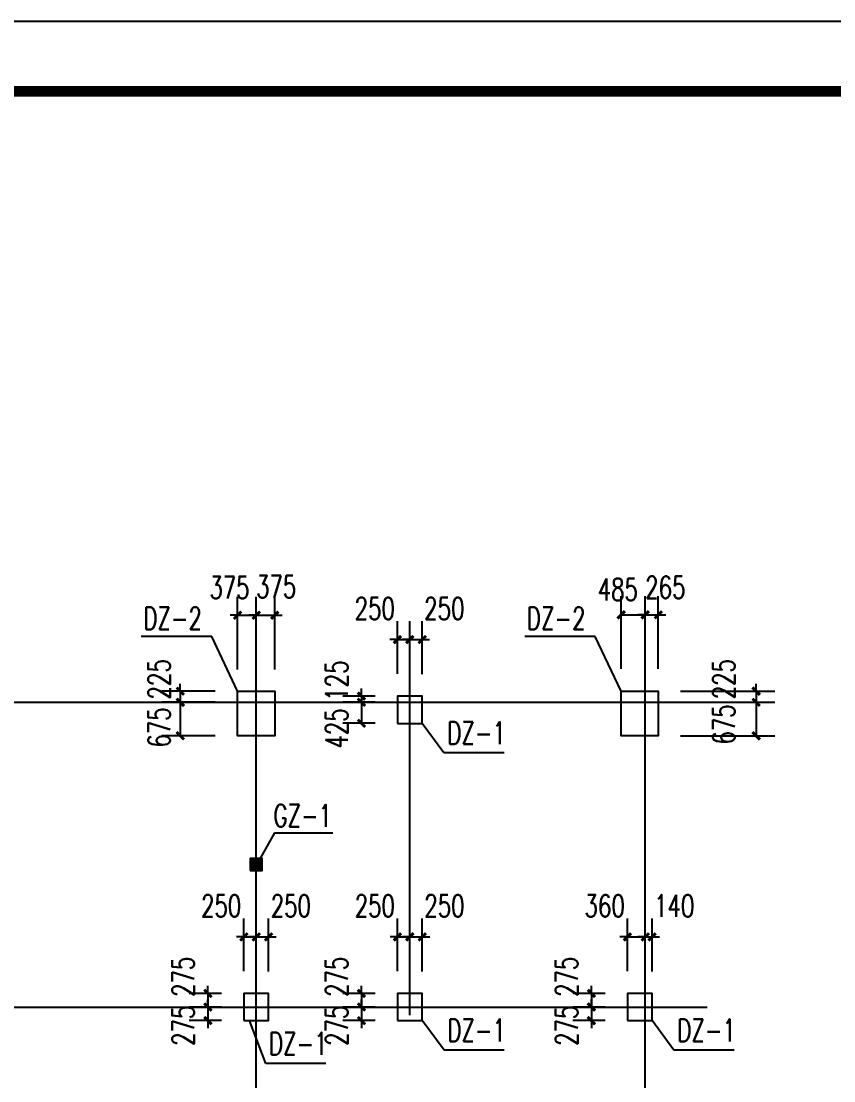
# Model space of a CAD drawing. Extents: x 180850 to 1399066, y 48356 to 327880.
# Drawn here: x 356688 to 373088, y 110969 to 132356 of the extents above; entities that cross this region are included whole.
import ezdxf

# ---------------------------------------------------------------- set-up
doc = ezdxf.new("R2010")
doc.units = 0
doc.header["$LTSCALE"] = 1000
for name, color, linetype in [('AXIS', 3, 'Continuous'), ('BASE_DE', 7, 'Continuous'), ('DIM_LEAD', 3, 'Continuous'), ('DOTE', 1, 'Continuous'), ('PUB_TITLE', 4, 'Continuous'), ('YCX', 90, 'Continuous'), ('承台', 2, 'Continuous')]:
    doc.layers.add(name, color=color, linetype=linetype)
doc.styles.add('_TCH_DIM_T3', font='SIMPLEX', dxfattribs={"width": 0.705882, "bigfont": 'GBCBIG'})
doc.dimstyles.new('_TCH_ARCH&&150', dxfattribs={"dimtxt": 446.25, "dimasz": 150, "dimexe": 375, "dimexo": 450, "dimgap": 189.375, "dimtad": 1, "dimdec": 0, "dimzin": 0, "dimdsep": 46, "dimtxsty": '_TCH_DIM_T3', "dimblk": 'ARCHTICK', "dimcen": 0.09, "dimclrd": 3, "dimclre": 3, "dimclrt": 7, "dimazin": 2, "dimtfac": 1, "dimtdec": 0, "dimtix": 1, "dimtmove": 2, "dimatfit": 3, "dimfxl": 1, "dimtolj": 1, "dimtzin": 0, "dimarcsym": 0})
doc.dimstyles.new('TCH_150_1', dxfattribs={"dimtxt": 446.25, "dimasz": 150, "dimexe": 375, "dimexo": 450, "dimgap": 189.375, "dimtad": 1, "dimdec": 0, "dimzin": 0, "dimdsep": 46, "dimtxsty": '_TCH_DIM_T3', "dimblk": 'ARCHTICK', "dimcen": 0.09, "dimclrd": 256, "dimclre": 256, "dimclrt": 7, "dimazin": 2, "dimtfac": 1, "dimtdec": 0, "dimtix": 1, "dimtmove": 2, "dimatfit": 3, "dimfxl": 1, "dimtolj": 1, "dimtzin": 0, "dimarcsym": 0})

# ---------------------------------------------------------------- blocks, each defined once
blk = doc.blocks.new('_ArchTick')
at = {"color": 0, "linetype": 'ByBlock', "const_width": 0.4}
blk.add_lwpolyline([(-0.5, -0.5), (0.5, 0.5)], dxfattribs=at)
blk = doc.blocks.new('*D1051')
at = {"color": 3, "lineweight": -2, "transparency": 16777216}
for p, q in [((368796, 119283), (368796, 120749)), ((369281, 119284), (369281, 120749)), ((368796, 120374), (369281, 120374))]:
    blk.add_line(p, q, dxfattribs=at)
at = {"layer": 'Defpoints', "color": 0, "transparency": 16777216}
for p in [(369281, 120374), (368796, 118833), (369281, 118834)]:
    blk.add_point(p, dxfattribs=at)
at = {"color": 3, "lineweight": -2, "transparency": 16777216, "xscale": 150, "yscale": 150, "zscale": 150, "rotation": 180}
blk.add_blockref('_ArchTick', (368796, 120374), dxfattribs=at)
at = {"color": 3, "lineweight": -2, "transparency": 16777216, "xscale": 150, "yscale": 150, "zscale": 150}
blk.add_blockref('_ArchTick', (369281, 120374), dxfattribs=at)
at = {"color": 7, "transparency": 16777216, "insert": (368729, 120884), "char_height": 446.2, "attachment_point": 5, "style": '_TCH_DIM_T3'}
blk.add_mtext('\\A1;485', dxfattribs=at)
blk = doc.blocks.new('*D1052')
at = {"color": 3, "lineweight": -2, "transparency": 16777216}
for p, q in [((369281, 119284), (369281, 120749)), ((369546, 119284), (369546, 120749)), ((369281, 120374), (369131, 120374)), ((369281, 120374), (369546, 120374)), ((369546, 120374), (369696, 120374))]:
    blk.add_line(p, q, dxfattribs=at)
at = {"layer": 'Defpoints', "color": 0, "transparency": 16777216}
for p in [(369546, 120374), (369281, 118834), (369546, 118834)]:
    blk.add_point(p, dxfattribs=at)
at = {"color": 3, "lineweight": -2, "transparency": 16777216, "xscale": 150, "yscale": 150, "zscale": 150}
blk.add_blockref('_ArchTick', (369281, 120374), dxfattribs=at)
at = {"color": 3, "lineweight": -2, "transparency": 16777216, "xscale": 150, "yscale": 150, "zscale": 150, "rotation": 180}
blk.add_blockref('_ArchTick', (369546, 120374), dxfattribs=at)
at = {"color": 7, "transparency": 16777216, "insert": (369688, 120928), "char_height": 446.2, "attachment_point": 5, "style": '_TCH_DIM_T3'}
blk.add_mtext('\\A1;265', dxfattribs=at)
blk = doc.blocks.new('*D1053')
at = {"color": 3, "lineweight": -2, "transparency": 16777216}
for p, q in [((361056, 119272), (361056, 120740)), ((361431, 119272), (361431, 120740)), ((361056, 120365), (360906, 120365)), ((361056, 120365), (361431, 120365)), ((361431, 120365), (361581, 120365))]:
    blk.add_line(p, q, dxfattribs=at)
at = {"layer": 'Defpoints', "color": 0, "transparency": 16777216}
for p in [(361431, 120365), (361056, 118822), (361431, 118822)]:
    blk.add_point(p, dxfattribs=at)
at = {"color": 3, "lineweight": -2, "transparency": 16777216, "xscale": 150, "yscale": 150, "zscale": 150}
blk.add_blockref('_ArchTick', (361056, 120365), dxfattribs=at)
at = {"color": 3, "lineweight": -2, "transparency": 16777216, "xscale": 150, "yscale": 150, "zscale": 150, "rotation": 180}
blk.add_blockref('_ArchTick', (361431, 120365), dxfattribs=at)
at = {"color": 7, "transparency": 16777216, "insert": (360891, 120925), "char_height": 446.2, "attachment_point": 5, "style": '_TCH_DIM_T3'}
blk.add_mtext('\\A1;375', dxfattribs=at)
blk = doc.blocks.new('*D1054')
at = {"color": 3, "lineweight": -2, "transparency": 16777216}
for p, q in [((361431, 119272), (361431, 120740)), ((361806, 119272), (361806, 120740)), ((361431, 120365), (361281, 120365)), ((361431, 120365), (361806, 120365)), ((361806, 120365), (361956, 120365))]:
    blk.add_line(p, q, dxfattribs=at)
at = {"layer": 'Defpoints', "color": 0, "transparency": 16777216}
for p in [(361806, 120365), (361431, 118822), (361806, 118822)]:
    blk.add_point(p, dxfattribs=at)
at = {"color": 3, "lineweight": -2, "transparency": 16777216, "xscale": 150, "yscale": 150, "zscale": 150}
blk.add_blockref('_ArchTick', (361431, 120365), dxfattribs=at)
at = {"color": 3, "lineweight": -2, "transparency": 16777216, "xscale": 150, "yscale": 150, "zscale": 150, "rotation": 180}
blk.add_blockref('_ArchTick', (361806, 120365), dxfattribs=at)
at = {"color": 7, "transparency": 16777216, "insert": (361836, 120942), "char_height": 446.2, "attachment_point": 5, "style": '_TCH_DIM_T3'}
blk.add_mtext('\\A1;375', dxfattribs=at)
blk = doc.blocks.new('*D1055')
at = {"color": 3, "lineweight": -2, "transparency": 16777216}
for p, q in [((369996, 118608), (371897, 118608)), ((371522, 118608), (371522, 117933)), ((369996, 117933), (371897, 117933))]:
    blk.add_line(p, q, dxfattribs=at)
at = {"layer": 'Defpoints', "color": 0, "transparency": 16777216}
for p in [(369546, 118608), (369546, 117933), (371522, 117933)]:
    blk.add_point(p, dxfattribs=at)
at = {"color": 3, "lineweight": -2, "transparency": 16777216, "xscale": 150, "yscale": 150, "zscale": 150}
for p, rotation in [((371522, 118608), 90), ((371522, 117933), 270)]:
    blk.add_blockref('_ArchTick', p, dxfattribs=dict(at, rotation=rotation))
at = {"color": 7, "transparency": 16777216, "insert": (370867, 118161), "char_height": 446.2, "attachment_point": 5, "rotation": 90, "style": '_TCH_DIM_T3'}
blk.add_mtext('\\A1;675', dxfattribs=at)
blk = doc.blocks.new('*D1056')
at = {"color": 3, "lineweight": -2, "transparency": 16777216}
for p, q in [((371522, 118834), (371522, 118984)), ((369996, 118834), (371897, 118834)), ((371522, 118834), (371522, 118608)), ((369996, 118608), (371897, 118608)), ((371522, 118608), (371522, 118458))]:
    blk.add_line(p, q, dxfattribs=at)
at = {"layer": 'Defpoints', "color": 0, "transparency": 16777216}
for p in [(369546, 118834), (369546, 118608), (371522, 118608)]:
    blk.add_point(p, dxfattribs=at)
at = {"color": 3, "lineweight": -2, "transparency": 16777216, "xscale": 150, "yscale": 150, "zscale": 150}
for p, rotation in [((371522, 118834), 270), ((371522, 118608), 90)]:
    blk.add_blockref('_ArchTick', p, dxfattribs=dict(at, rotation=rotation))
at = {"color": 7, "transparency": 16777216, "insert": (370867, 119075), "char_height": 446.2, "attachment_point": 5, "rotation": 90, "style": '_TCH_DIM_T3'}
blk.add_mtext('\\A1;225', dxfattribs=at)
blk = doc.blocks.new('*D1057')
at = {"color": 3, "lineweight": -2, "transparency": 16777216}
for p, q in [((360606, 118608), (359524, 118608)), ((359899, 118608), (359899, 117933)), ((360606, 117933), (359524, 117933))]:
    blk.add_line(p, q, dxfattribs=at)
at = {"layer": 'Defpoints', "color": 0, "transparency": 16777216}
for p in [(361056, 118608), (359899, 117933), (361056, 117933)]:
    blk.add_point(p, dxfattribs=at)
at = {"color": 3, "lineweight": -2, "transparency": 16777216, "xscale": 150, "yscale": 150, "zscale": 150}
for p, rotation in [((359899, 118608), 90), ((359899, 117933), 270)]:
    blk.add_blockref('_ArchTick', p, dxfattribs=dict(at, rotation=rotation))
at = {"color": 7, "transparency": 16777216, "insert": (359472, 118102), "char_height": 446.2, "attachment_point": 5, "rotation": 90, "style": '_TCH_DIM_T3'}
blk.add_mtext('\\A1;675', dxfattribs=at)
blk = doc.blocks.new('*D1058')
at = {"color": 3, "lineweight": -2, "transparency": 16777216}
for p, q in [((359899, 118833), (359899, 118983)), ((360606, 118833), (359524, 118833)), ((359899, 118833), (359899, 118608)), ((360606, 118608), (359524, 118608)), ((359899, 118608), (359899, 118458))]:
    blk.add_line(p, q, dxfattribs=at)
at = {"layer": 'Defpoints', "color": 0, "transparency": 16777216}
for p in [(361056, 118833), (359899, 118608), (361056, 118608)]:
    blk.add_point(p, dxfattribs=at)
at = {"color": 3, "lineweight": -2, "transparency": 16777216, "xscale": 150, "yscale": 150, "zscale": 150}
for p, rotation in [((359899, 118833), 270), ((359899, 118608), 90)]:
    blk.add_blockref('_ArchTick', p, dxfattribs=dict(at, rotation=rotation))
at = {"color": 7, "transparency": 16777216, "insert": (359472, 119072), "char_height": 446.2, "attachment_point": 5, "rotation": 90, "style": '_TCH_DIM_T3'}
blk.add_mtext('\\A1;225', dxfattribs=at)
blk = doc.blocks.new('*D1069')
at = {"layer": 'AXIS', "linetype": 'ByBlock', "lineweight": -2, "transparency": 16777216}
for p, q in [((364281, 119184), (364281, 120249)), ((364531, 119184), (364531, 120249)), ((364281, 119874), (364131, 119874)), ((364281, 119874), (364531, 119874)), ((364531, 119874), (364681, 119874))]:
    blk.add_line(p, q, dxfattribs=at)
at = {"layer": 'Defpoints', "color": 0, "linetype": 'ByBlock', "transparency": 16777216}
for p in [(364531, 119874), (364281, 118734), (364531, 118734)]:
    blk.add_point(p, dxfattribs=at)
at = {"layer": 'AXIS', "linetype": 'ByBlock', "lineweight": -2, "transparency": 16777216, "xscale": 150, "yscale": 150, "zscale": 150}
blk.add_blockref('_ArchTick', (364281, 119874), dxfattribs=at)
at = {"layer": 'AXIS', "linetype": 'ByBlock', "lineweight": -2, "transparency": 16777216, "xscale": 150, "yscale": 150, "zscale": 150, "rotation": 180}
blk.add_blockref('_ArchTick', (364531, 119874), dxfattribs=at)
at = {"layer": 'AXIS', "color": 7, "linetype": 'ByBlock', "transparency": 16777216, "insert": (363823, 120500), "char_height": 446.2, "attachment_point": 5, "style": '_TCH_DIM_T3'}
blk.add_mtext('\\A1;250', dxfattribs=at)
blk = doc.blocks.new('*D1070')
at = {"layer": 'AXIS', "linetype": 'ByBlock', "lineweight": -2, "transparency": 16777216}
for p, q in [((363831, 118608), (363180, 118608)), ((363555, 118608), (363555, 118184)), ((363831, 118184), (363180, 118184))]:
    blk.add_line(p, q, dxfattribs=at)
at = {"layer": 'Defpoints', "color": 0, "linetype": 'ByBlock', "transparency": 16777216}
for p in [(364281, 118608), (363555, 118184), (364281, 118184)]:
    blk.add_point(p, dxfattribs=at)
at = {"layer": 'AXIS', "linetype": 'ByBlock', "lineweight": -2, "transparency": 16777216, "xscale": 150, "yscale": 150, "zscale": 150}
for p, rotation in [((363555, 118608), 90), ((363555, 118184), 270)]:
    blk.add_blockref('_ArchTick', p, dxfattribs=dict(at, rotation=rotation))
at = {"layer": 'AXIS', "color": 7, "linetype": 'ByBlock', "transparency": 16777216, "insert": (363055, 118081), "char_height": 446.2, "attachment_point": 5, "rotation": 90, "style": '_TCH_DIM_T3'}
blk.add_mtext('\\A1;425', dxfattribs=at)
blk = doc.blocks.new('*D1071')
at = {"layer": 'AXIS', "linetype": 'ByBlock', "lineweight": -2, "transparency": 16777216}
for p, q in [((363831, 118734), (363180, 118734)), ((363555, 118734), (363555, 118884)), ((363555, 118734), (363555, 118608)), ((363831, 118608), (363180, 118608)), ((363555, 118608), (363555, 118458))]:
    blk.add_line(p, q, dxfattribs=at)
at = {"layer": 'Defpoints', "color": 0, "linetype": 'ByBlock', "transparency": 16777216}
for p in [(364281, 118734), (363555, 118608), (364281, 118608)]:
    blk.add_point(p, dxfattribs=at)
at = {"layer": 'AXIS', "linetype": 'ByBlock', "lineweight": -2, "transparency": 16777216, "xscale": 150, "yscale": 150, "zscale": 150}
for p, rotation in [((363555, 118734), 270), ((363555, 118608), 90)]:
    blk.add_blockref('_ArchTick', p, dxfattribs=dict(at, rotation=rotation))
at = {"layer": 'AXIS', "color": 7, "linetype": 'ByBlock', "transparency": 16777216, "insert": (363055, 119045), "char_height": 446.2, "attachment_point": 5, "rotation": 90, "style": '_TCH_DIM_T3'}
blk.add_mtext('\\A1;125', dxfattribs=at)
blk = doc.blocks.new('*D1072')
at = {"layer": 'AXIS', "linetype": 'ByBlock', "lineweight": -2, "transparency": 16777216}
for p, q in [((364531, 119184), (364531, 120249)), ((364781, 119178), (364781, 120249)), ((364531, 119874), (364381, 119874)), ((364531, 119874), (364781, 119874)), ((364781, 119874), (364931, 119874))]:
    blk.add_line(p, q, dxfattribs=at)
at = {"layer": 'Defpoints', "color": 0, "linetype": 'ByBlock', "transparency": 16777216}
for p in [(364781, 119874), (364531, 118734), (364781, 118728)]:
    blk.add_point(p, dxfattribs=at)
at = {"layer": 'AXIS', "linetype": 'ByBlock', "lineweight": -2, "transparency": 16777216, "xscale": 150, "yscale": 150, "zscale": 150}
blk.add_blockref('_ArchTick', (364531, 119874), dxfattribs=at)
at = {"layer": 'AXIS', "linetype": 'ByBlock', "lineweight": -2, "transparency": 16777216, "xscale": 150, "yscale": 150, "zscale": 150, "rotation": 180}
blk.add_blockref('_ArchTick', (364781, 119874), dxfattribs=at)
at = {"layer": 'AXIS', "color": 7, "linetype": 'ByBlock', "transparency": 16777216, "insert": (365228, 120500), "char_height": 446.2, "attachment_point": 5, "style": '_TCH_DIM_T3'}
blk.add_mtext('\\A1;250', dxfattribs=at)
blk = doc.blocks.new('*D1093')
at = {"layer": 'AXIS', "linetype": 'ByBlock', "lineweight": -2, "transparency": 16777216}
for p, q in [((364282, 113183), (364282, 114248)), ((364532, 113183), (364532, 114248)), ((364282, 113873), (364132, 113873)), ((364282, 113873), (364532, 113873)), ((364532, 113873), (364682, 113873))]:
    blk.add_line(p, q, dxfattribs=at)
at = {"layer": 'Defpoints', "color": 0, "linetype": 'ByBlock', "transparency": 16777216}
for p in [(364532, 113873), (364282, 112733), (364532, 112733)]:
    blk.add_point(p, dxfattribs=at)
at = {"layer": 'AXIS', "linetype": 'ByBlock', "lineweight": -2, "transparency": 16777216, "xscale": 150, "yscale": 150, "zscale": 150}
blk.add_blockref('_ArchTick', (364282, 113873), dxfattribs=at)
at = {"layer": 'AXIS', "linetype": 'ByBlock', "lineweight": -2, "transparency": 16777216, "xscale": 150, "yscale": 150, "zscale": 150, "rotation": 180}
blk.add_blockref('_ArchTick', (364532, 113873), dxfattribs=at)
at = {"layer": 'AXIS', "color": 7, "linetype": 'ByBlock', "transparency": 16777216, "insert": (363824, 114500), "char_height": 446.2, "attachment_point": 5, "style": '_TCH_DIM_T3'}
blk.add_mtext('\\A1;250', dxfattribs=at)
blk = doc.blocks.new('*D1094')
at = {"layer": 'AXIS', "linetype": 'ByBlock', "lineweight": -2, "transparency": 16777216}
for p, q in [((363556, 112458), (363556, 112608)), ((363832, 112458), (363181, 112458)), ((363556, 112458), (363556, 112183)), ((363832, 112183), (363181, 112183)), ((363556, 112183), (363556, 112033))]:
    blk.add_line(p, q, dxfattribs=at)
at = {"layer": 'Defpoints', "color": 0, "linetype": 'ByBlock', "transparency": 16777216}
for p in [(364282, 112458), (363556, 112183), (364282, 112183)]:
    blk.add_point(p, dxfattribs=at)
at = {"layer": 'AXIS', "linetype": 'ByBlock', "lineweight": -2, "transparency": 16777216, "xscale": 150, "yscale": 150, "zscale": 150}
for p, rotation in [((363556, 112458), 270), ((363556, 112183), 90)]:
    blk.add_blockref('_ArchTick', p, dxfattribs=dict(at, rotation=rotation))
at = {"layer": 'AXIS', "color": 7, "linetype": 'ByBlock', "transparency": 16777216, "insert": (363056, 112081), "char_height": 446.2, "attachment_point": 5, "rotation": 90, "style": '_TCH_DIM_T3'}
blk.add_mtext('\\A1;275', dxfattribs=at)
blk = doc.blocks.new('*D1095')
at = {"layer": 'AXIS', "linetype": 'ByBlock', "lineweight": -2, "transparency": 16777216}
for p, q in [((363832, 112733), (363181, 112733)), ((363556, 112733), (363556, 112883)), ((363556, 112733), (363556, 112458)), ((363832, 112458), (363181, 112458)), ((363556, 112458), (363556, 112308))]:
    blk.add_line(p, q, dxfattribs=at)
at = {"layer": 'Defpoints', "color": 0, "linetype": 'ByBlock', "transparency": 16777216}
for p in [(364282, 112733), (363556, 112458), (364282, 112458)]:
    blk.add_point(p, dxfattribs=at)
at = {"layer": 'AXIS', "linetype": 'ByBlock', "lineweight": -2, "transparency": 16777216, "xscale": 150, "yscale": 150, "zscale": 150}
for p, rotation in [((363556, 112733), 270), ((363556, 112458), 90)]:
    blk.add_blockref('_ArchTick', p, dxfattribs=dict(at, rotation=rotation))
at = {"layer": 'AXIS', "color": 7, "linetype": 'ByBlock', "transparency": 16777216, "insert": (363056, 113069), "char_height": 446.2, "attachment_point": 5, "rotation": 90, "style": '_TCH_DIM_T3'}
blk.add_mtext('\\A1;275', dxfattribs=at)
blk = doc.blocks.new('*D1096')
at = {"layer": 'AXIS', "linetype": 'ByBlock', "lineweight": -2, "transparency": 16777216}
for p, q in [((364532, 113183), (364532, 114248)), ((364782, 113178), (364782, 114248)), ((364532, 113873), (364382, 113873)), ((364532, 113873), (364782, 113873)), ((364782, 113873), (364932, 113873))]:
    blk.add_line(p, q, dxfattribs=at)
at = {"layer": 'Defpoints', "color": 0, "linetype": 'ByBlock', "transparency": 16777216}
for p in [(364782, 113873), (364532, 112733), (364782, 112728)]:
    blk.add_point(p, dxfattribs=at)
at = {"layer": 'AXIS', "linetype": 'ByBlock', "lineweight": -2, "transparency": 16777216, "xscale": 150, "yscale": 150, "zscale": 150}
blk.add_blockref('_ArchTick', (364532, 113873), dxfattribs=at)
at = {"layer": 'AXIS', "linetype": 'ByBlock', "lineweight": -2, "transparency": 16777216, "xscale": 150, "yscale": 150, "zscale": 150, "rotation": 180}
blk.add_blockref('_ArchTick', (364782, 113873), dxfattribs=at)
at = {"layer": 'AXIS', "color": 7, "linetype": 'ByBlock', "transparency": 16777216, "insert": (365229, 114500), "char_height": 446.2, "attachment_point": 5, "style": '_TCH_DIM_T3'}
blk.add_mtext('\\A1;250', dxfattribs=at)
blk = doc.blocks.new('*D1097')
at = {"layer": 'AXIS', "linetype": 'ByBlock', "lineweight": -2, "transparency": 16777216}
for p, q in [((361182, 113183), (361182, 114248)), ((361432, 113183), (361432, 114248)), ((361182, 113873), (361032, 113873)), ((361182, 113873), (361432, 113873)), ((361432, 113873), (361582, 113873))]:
    blk.add_line(p, q, dxfattribs=at)
at = {"layer": 'Defpoints', "color": 0, "linetype": 'ByBlock', "transparency": 16777216}
for p in [(361432, 113873), (361182, 112733), (361432, 112733)]:
    blk.add_point(p, dxfattribs=at)
at = {"layer": 'AXIS', "linetype": 'ByBlock', "lineweight": -2, "transparency": 16777216, "xscale": 150, "yscale": 150, "zscale": 150}
blk.add_blockref('_ArchTick', (361182, 113873), dxfattribs=at)
at = {"layer": 'AXIS', "linetype": 'ByBlock', "lineweight": -2, "transparency": 16777216, "xscale": 150, "yscale": 150, "zscale": 150, "rotation": 180}
blk.add_blockref('_ArchTick', (361432, 113873), dxfattribs=at)
at = {"layer": 'AXIS', "color": 7, "linetype": 'ByBlock', "transparency": 16777216, "insert": (360724, 114500), "char_height": 446.2, "attachment_point": 5, "style": '_TCH_DIM_T3'}
blk.add_mtext('\\A1;250', dxfattribs=at)
blk = doc.blocks.new('*D1098')
at = {"layer": 'AXIS', "linetype": 'ByBlock', "lineweight": -2, "transparency": 16777216}
for p, q in [((360456, 112458), (360456, 112608)), ((360732, 112458), (360081, 112458)), ((360456, 112458), (360456, 112183)), ((360732, 112183), (360081, 112183)), ((360456, 112183), (360456, 112033))]:
    blk.add_line(p, q, dxfattribs=at)
at = {"layer": 'Defpoints', "color": 0, "linetype": 'ByBlock', "transparency": 16777216}
for p in [(361182, 112458), (360456, 112183), (361182, 112183)]:
    blk.add_point(p, dxfattribs=at)
at = {"layer": 'AXIS', "linetype": 'ByBlock', "lineweight": -2, "transparency": 16777216, "xscale": 150, "yscale": 150, "zscale": 150}
for p, rotation in [((360456, 112458), 270), ((360456, 112183), 90)]:
    blk.add_blockref('_ArchTick', p, dxfattribs=dict(at, rotation=rotation))
at = {"layer": 'AXIS', "color": 7, "linetype": 'ByBlock', "transparency": 16777216, "insert": (359956, 112081), "char_height": 446.2, "attachment_point": 5, "rotation": 90, "style": '_TCH_DIM_T3'}
blk.add_mtext('\\A1;275', dxfattribs=at)
blk = doc.blocks.new('*D1099')
at = {"layer": 'AXIS', "linetype": 'ByBlock', "lineweight": -2, "transparency": 16777216}
for p, q in [((360732, 112733), (360081, 112733)), ((360456, 112733), (360456, 112883)), ((360456, 112733), (360456, 112458)), ((360732, 112458), (360081, 112458)), ((360456, 112458), (360456, 112308))]:
    blk.add_line(p, q, dxfattribs=at)
at = {"layer": 'Defpoints', "color": 0, "linetype": 'ByBlock', "transparency": 16777216}
for p in [(361182, 112733), (360456, 112458), (361182, 112458)]:
    blk.add_point(p, dxfattribs=at)
at = {"layer": 'AXIS', "linetype": 'ByBlock', "lineweight": -2, "transparency": 16777216, "xscale": 150, "yscale": 150, "zscale": 150}
for p, rotation in [((360456, 112733), 270), ((360456, 112458), 90)]:
    blk.add_blockref('_ArchTick', p, dxfattribs=dict(at, rotation=rotation))
at = {"layer": 'AXIS', "color": 7, "linetype": 'ByBlock', "transparency": 16777216, "insert": (359956, 113069), "char_height": 446.2, "attachment_point": 5, "rotation": 90, "style": '_TCH_DIM_T3'}
blk.add_mtext('\\A1;275', dxfattribs=at)
blk = doc.blocks.new('*D1100')
at = {"layer": 'AXIS', "linetype": 'ByBlock', "lineweight": -2, "transparency": 16777216}
for p, q in [((361432, 113183), (361432, 114248)), ((361682, 113178), (361682, 114248)), ((361432, 113873), (361282, 113873)), ((361432, 113873), (361682, 113873)), ((361682, 113873), (361832, 113873))]:
    blk.add_line(p, q, dxfattribs=at)
at = {"layer": 'Defpoints', "color": 0, "linetype": 'ByBlock', "transparency": 16777216}
for p in [(361682, 113873), (361432, 112733), (361682, 112728)]:
    blk.add_point(p, dxfattribs=at)
at = {"layer": 'AXIS', "linetype": 'ByBlock', "lineweight": -2, "transparency": 16777216, "xscale": 150, "yscale": 150, "zscale": 150}
blk.add_blockref('_ArchTick', (361432, 113873), dxfattribs=at)
at = {"layer": 'AXIS', "linetype": 'ByBlock', "lineweight": -2, "transparency": 16777216, "xscale": 150, "yscale": 150, "zscale": 150, "rotation": 180}
blk.add_blockref('_ArchTick', (361682, 113873), dxfattribs=at)
at = {"layer": 'AXIS', "color": 7, "linetype": 'ByBlock', "transparency": 16777216, "insert": (362129, 114500), "char_height": 446.2, "attachment_point": 5, "style": '_TCH_DIM_T3'}
blk.add_mtext('\\A1;250', dxfattribs=at)
blk = doc.blocks.new('*D1101')
at = {"layer": 'AXIS', "linetype": 'ByBlock', "lineweight": -2, "transparency": 16777216}
for p, q in [((368922, 113183), (368922, 114248)), ((369282, 113183), (369282, 114248)), ((368922, 113873), (368772, 113873)), ((368922, 113873), (369282, 113873)), ((369282, 113873), (369432, 113873))]:
    blk.add_line(p, q, dxfattribs=at)
at = {"layer": 'Defpoints', "color": 0, "linetype": 'ByBlock', "transparency": 16777216}
for p in [(369282, 113873), (368922, 112733), (369282, 112733)]:
    blk.add_point(p, dxfattribs=at)
at = {"layer": 'AXIS', "linetype": 'ByBlock', "lineweight": -2, "transparency": 16777216, "xscale": 150, "yscale": 150, "zscale": 150}
blk.add_blockref('_ArchTick', (368922, 113873), dxfattribs=at)
at = {"layer": 'AXIS', "linetype": 'ByBlock', "lineweight": -2, "transparency": 16777216, "xscale": 150, "yscale": 150, "zscale": 150, "rotation": 180}
blk.add_blockref('_ArchTick', (369282, 113873), dxfattribs=at)
at = {"layer": 'AXIS', "color": 7, "linetype": 'ByBlock', "transparency": 16777216, "insert": (368464, 114500), "char_height": 446.2, "attachment_point": 5, "style": '_TCH_DIM_T3'}
blk.add_mtext('\\A1;360', dxfattribs=at)
blk = doc.blocks.new('*D1102')
at = {"layer": 'AXIS', "linetype": 'ByBlock', "lineweight": -2, "transparency": 16777216}
for p, q in [((368196, 112458), (368196, 112608)), ((368472, 112458), (367821, 112458)), ((368196, 112458), (368196, 112183)), ((368472, 112183), (367821, 112183)), ((368196, 112183), (368196, 112033))]:
    blk.add_line(p, q, dxfattribs=at)
at = {"layer": 'Defpoints', "color": 0, "linetype": 'ByBlock', "transparency": 16777216}
for p in [(368922, 112458), (368196, 112183), (368922, 112183)]:
    blk.add_point(p, dxfattribs=at)
at = {"layer": 'AXIS', "linetype": 'ByBlock', "lineweight": -2, "transparency": 16777216, "xscale": 150, "yscale": 150, "zscale": 150}
for p, rotation in [((368196, 112458), 270), ((368196, 112183), 90)]:
    blk.add_blockref('_ArchTick', p, dxfattribs=dict(at, rotation=rotation))
at = {"layer": 'AXIS', "color": 7, "linetype": 'ByBlock', "transparency": 16777216, "insert": (367696, 112081), "char_height": 446.2, "attachment_point": 5, "rotation": 90, "style": '_TCH_DIM_T3'}
blk.add_mtext('\\A1;275', dxfattribs=at)
blk = doc.blocks.new('*D1103')
at = {"layer": 'AXIS', "linetype": 'ByBlock', "lineweight": -2, "transparency": 16777216}
for p, q in [((368472, 112733), (367821, 112733)), ((368196, 112733), (368196, 112883)), ((368196, 112733), (368196, 112458)), ((368472, 112458), (367821, 112458)), ((368196, 112458), (368196, 112308))]:
    blk.add_line(p, q, dxfattribs=at)
at = {"layer": 'Defpoints', "color": 0, "linetype": 'ByBlock', "transparency": 16777216}
for p in [(368922, 112733), (368196, 112458), (368922, 112458)]:
    blk.add_point(p, dxfattribs=at)
at = {"layer": 'AXIS', "linetype": 'ByBlock', "lineweight": -2, "transparency": 16777216, "xscale": 150, "yscale": 150, "zscale": 150}
for p, rotation in [((368196, 112733), 270), ((368196, 112458), 90)]:
    blk.add_blockref('_ArchTick', p, dxfattribs=dict(at, rotation=rotation))
at = {"layer": 'AXIS', "color": 7, "linetype": 'ByBlock', "transparency": 16777216, "insert": (367696, 113069), "char_height": 446.2, "attachment_point": 5, "rotation": 90, "style": '_TCH_DIM_T3'}
blk.add_mtext('\\A1;275', dxfattribs=at)
blk = doc.blocks.new('*D1104')
at = {"layer": 'AXIS', "linetype": 'ByBlock', "lineweight": -2, "transparency": 16777216}
for p, q in [((369282, 113183), (369282, 114248)), ((369422, 113178), (369422, 114248)), ((369282, 113873), (369132, 113873)), ((369282, 113873), (369422, 113873)), ((369422, 113873), (369572, 113873))]:
    blk.add_line(p, q, dxfattribs=at)
at = {"layer": 'Defpoints', "color": 0, "linetype": 'ByBlock', "transparency": 16777216}
for p in [(369422, 113873), (369282, 112733), (369422, 112728)]:
    blk.add_point(p, dxfattribs=at)
at = {"layer": 'AXIS', "linetype": 'ByBlock', "lineweight": -2, "transparency": 16777216, "xscale": 150, "yscale": 150, "zscale": 150}
blk.add_blockref('_ArchTick', (369282, 113873), dxfattribs=at)
at = {"layer": 'AXIS', "linetype": 'ByBlock', "lineweight": -2, "transparency": 16777216, "xscale": 150, "yscale": 150, "zscale": 150, "rotation": 180}
blk.add_blockref('_ArchTick', (369422, 113873), dxfattribs=at)
at = {"layer": 'AXIS', "color": 7, "linetype": 'ByBlock', "transparency": 16777216, "insert": (369869, 114500), "char_height": 446.2, "attachment_point": 5, "style": '_TCH_DIM_T3'}
blk.add_mtext('\\A1;140', dxfattribs=at)

msp = doc.modelspace()

# ---------------------------------------------------------------- hatches: boundary and pattern name
h = msp.add_hatch(color=256)
h.dxf.hatch_style = 1
h.paths.add_polyline_path([(361552.41, 115453.25), (361312.41, 115453.25), (361312.41, 115213.25), (361552.41, 115213.25)])

# ---------------------------------------------------------------- linework, layer by layer
msp.add_lwpolyline([(361312.41, 115213.25), (361552.41, 115213.25), (361552.41, 115453.25), (361312.41, 115453.25)], close=True)
at = {"layer": 'BASE_DE'}
for points in [[(361055.76, 118833.47), (361805.76, 118833.6), (361805.76, 117933.34), (361055.76, 117933.22)], [(368795.76, 118833.47), (369545.76, 118833.6), (369545.76, 117933.34), (368795.76, 117933.22)]]:
    msp.add_lwpolyline(points, close=True, dxfattribs=at)
at = {"layer": 'DIM_LEAD'}
for p, q in [((360533.87, 119938.77), (359112.15, 119938.77)), ((361055.76, 118833.47), (360533.87, 119938.77)), ((368273.87, 119938.77), (366852.15, 119938.77)), ((368795.76, 118833.47), (368273.87, 119938.77))]:
    msp.add_line(p, q, dxfattribs=at)
at = {"layer": 'DOTE'}
for p, q in [((361432.41, 66808.25), (361430.76, 119733.25)), ((369282.41, 66808.25), (369280.76, 119733.25)), ((364532.41, 112292.38), (364530.76, 119283.05)), ((318655.76, 118608.25), (370530.76, 118608.25)), ((318657.41, 112458.25), (370532.41, 112458.25))]:
    msp.add_line(p, q, dxfattribs=at)
at = {"layer": 'PUB_TITLE'}
msp.add_lwpolyline([(306908.52, 132355.95), (425837.69, 132355.95), (425837.69, 48356.03), (306908.52, 48356.03)], close=True, dxfattribs=at)
at = {"layer": 'PUB_TITLE', "const_width": 212.12}
msp.add_lwpolyline([(310443.87, 49770.17), (310443.87, 130941.81), (424423.55, 130941.81), (424423.55, 49770.17)], close=True, dxfattribs=at)
at = {"layer": 'YCX'}
for p, q in [((365220.55, 117587.83), (364780.76, 118183.51)), ((366434.87, 117585.23), (365220.55, 117587.83)), ((361800.59, 115972.28), (361432.41, 115313.08)), ((361800.59, 115972.28), (362978.22, 115970.74)), ((361622.2, 111320.41), (361298.5, 112183.25)), ((365222.2, 111587.58), (364782.41, 112183.25)), ((369862.2, 111587.58), (369422.41, 112183.25)), ((366436.52, 111584.98), (365222.2, 111587.58)), ((371076.52, 111584.98), (369862.2, 111587.58)), ((362836.52, 111317.82), (361622.2, 111320.41))]:
    msp.add_line(p, q, dxfattribs=at)
at = {"layer": '承台', "color": 6}
for points in [[(364280.76, 118183.51), (364780.76, 118183.51), (364780.76, 118733.51), (364280.76, 118733.51)], [(361182.41, 112183.25), (361682.41, 112183.25), (361682.41, 112733.25), (361182.41, 112733.25)], [(364282.41, 112183.25), (364782.41, 112183.25), (364782.41, 112733.25), (364282.41, 112733.25)], [(368922.41, 112183.25), (369422.41, 112183.25), (369422.41, 112733.25), (368922.41, 112733.25)]]:
    msp.add_lwpolyline(points, close=True, dxfattribs=at)

# ---------------------------------------------------------------- texts
at = {"layer": 'YCX', "style": '_TCH_DIM_T3', "width": 0.705882}
for s, p in [('DZ-1', (365286.32, 117763.24)), ('GZ-1', (361777.53, 116095.23)), ('DZ-1', (365287.98, 111762.99)), ('DZ-1', (369927.98, 111762.99)), ('DZ-1', (361687.98, 111495.82))]:
    msp.add_text(s, height=450, dxfattribs=at).set_placement(p)
at = {"layer": '承台', "color": 6, "style": '_TCH_DIM_T3', "width": 0.705882}
for p in [(359152.67, 120078.75), (366892.67, 120078.75)]:
    msp.add_text('DZ-2', height=450, dxfattribs=at).set_placement(p)

# ---------------------------------------------------------------- dimensions: what is measured, and where the dimension line sits
for base, p1, p2, picture, middle in [((361430.77, 120364.81), (361055.76, 118822.4), (361430.77, 118822.4), '*D1053', (360890.78, 120925.32)), ((361805.76, 120364.81), (361430.77, 118822.4), (361805.76, 118822.4), '*D1054', (361836.15, 120941.96)), ((369280.76, 120373.97), (368795.76, 118833.47), (369280.76, 118833.55), '*D1051', (368728.59, 120884.27)), ((369545.76, 120373.97), (369280.76, 118833.55), (369545.76, 118833.6), '*D1052', (369687.89, 120928.34))]:
    dim = msp.add_linear_dim(base=base, p1=p1, p2=p2, dimstyle='_TCH_ARCH&&150')
    dim.commit()
    dim.dimension.update_dxf_attribs({"geometry": picture, "text_midpoint": middle, "dimtype": 160})
for base, p1, p2, picture, middle in [((359899.46, 118608.25), (361055.88, 118833.47), (361055.76, 118608.25), '*D1058', (359472.26, 119071.96)), ((371522.36, 118608.25), (369545.9, 118833.6), (369545.76, 118608.25), '*D1056', (370867.19, 119075.02)), ((359899.46, 117933.22), (361055.76, 118608.25), (361055.64, 117933.22), '*D1057', (359472.26, 118101.79)), ((371522.36, 117933.34), (369545.76, 118608.25), (369545.76, 117933.34), '*D1055', (370867.19, 118160.53))]:
    dim = msp.add_linear_dim(base=base, p1=p1, p2=p2, angle=90, dimstyle='_TCH_ARCH&&150')
    dim.commit()
    dim.dimension.update_dxf_attribs({"geometry": picture, "text_midpoint": middle, "dimtype": 160})
at = {"layer": 'AXIS', "linetype": 'ByBlock'}
for base, p1, p2, picture, middle in [((364530.76, 119873.6), (364280.76, 118733.51), (364530.76, 118733.51), '*D1069', (363822.71, 120499.77)), ((364780.76, 119873.6), (364530.76, 118733.51), (364780.76, 118727.8), '*D1072', (365227.68, 120499.77)), ((361432.41, 113873.35), (361182.41, 112733.25), (361432.41, 112733.25), '*D1097', (360724.37, 114499.52)), ((361682.41, 113873.35), (361432.41, 112733.25), (361682.41, 112727.55), '*D1100', (362129.33, 114499.52)), ((364532.41, 113873.35), (364282.41, 112733.25), (364532.41, 112733.25), '*D1093', (363824.37, 114499.52)), ((364782.41, 113873.35), (364532.41, 112733.25), (364782.41, 112727.55), '*D1096', (365229.33, 114499.52)), ((369282.41, 113873.35), (368922.41, 112733.25), (369282.41, 112733.25), '*D1101', (368464.37, 114499.52)), ((369422.41, 113873.35), (369282.41, 112733.25), (369422.41, 112727.55), '*D1104', (369869.34, 114499.52))]:
    dim = msp.add_linear_dim(base=base, p1=p1, p2=p2, dimstyle='TCH_150_1', dxfattribs=at)
    dim.commit()
    dim.dimension.update_dxf_attribs({"geometry": picture, "text_midpoint": middle, "dimtype": 160})
for base, p1, p2, picture, middle in [((363554.52, 118608.25), (364280.76, 118733.51), (364280.76, 118608.25), '*D1071', (363054.52, 119044.63)), ((363554.52, 118183.51), (364280.76, 118608.25), (364280.76, 118183.51), '*D1070', (363054.52, 118081.34)), ((360456.17, 112458.25), (361182.41, 112733.25), (361182.41, 112458.25), '*D1099', (359956.17, 113069.38)), ((363556.17, 112458.25), (364282.41, 112733.25), (364282.41, 112458.25), '*D1095', (363056.17, 113069.38)), ((368196.17, 112458.25), (368922.41, 112733.25), (368922.41, 112458.25), '*D1103', (367696.17, 113069.38)), ((360456.17, 112183.25), (361182.41, 112458.25), (361182.41, 112183.25), '*D1098', (359956.17, 112081.09)), ((363556.17, 112183.25), (364282.41, 112458.25), (364282.41, 112183.25), '*D1094', (363056.17, 112081.09)), ((368196.17, 112183.25), (368922.41, 112458.25), (368922.41, 112183.25), '*D1102', (367696.17, 112081.09))]:
    dim = msp.add_linear_dim(base=base, p1=p1, p2=p2, angle=90, dimstyle='TCH_150_1', dxfattribs=at)
    dim.commit()
    dim.dimension.update_dxf_attribs({"geometry": picture, "text_midpoint": middle, "dimtype": 160})

doc.saveas('drawing.dxf')
